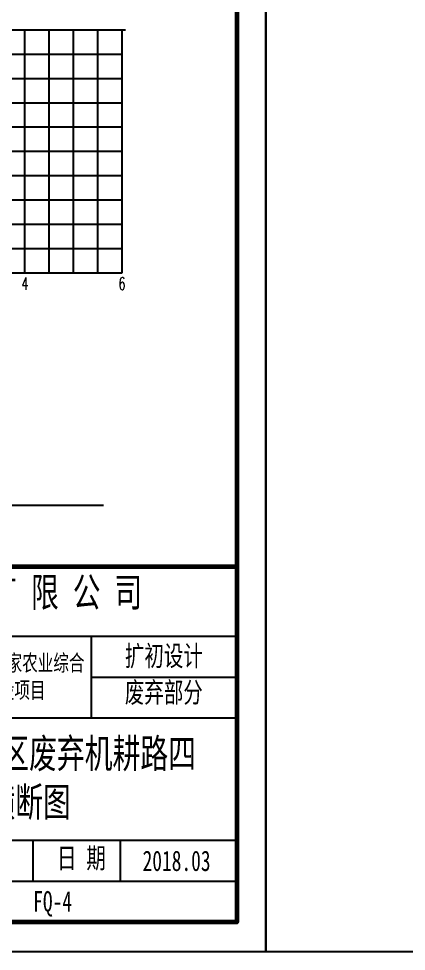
# Model space of a CAD drawing. Extents: x 695776 to 1250176, y 4443437 to 9025597.
# Drawn here: x 1144286 to 1152270, y 4538450 to 4557650 of the extents above; entities that cross this region are included whole.
import ezdxf
from ezdxf.enums import TextEntityAlignment as Align

# ---------------------------------------------------------------- set-up
doc = ezdxf.new("R2010")
doc.units = 0
doc.header["$LTSCALE"] = 0.5
doc.linetypes.add('ACAD_ISO07W100', pattern=[3.5, 0.5, -3])
for name, color, linetype in [('KEDU', 7, 'CONTINUOUS'), ('MIGE', 4, 'ACAD_ISO07W100'), ('MIGE1', 11, 'CONTINUOUS'), ('图框', 7, 'CONTINUOUS'), ('辅助线', 3, 'CONTINUOUS')]:
    doc.layers.add(name, color=color, linetype=linetype)
doc.styles.get("Standard").update_dxf_attribs({"font": 'rs.shx', "bigfont": 'hztxt.shx'})
doc.styles.add('仿宋', font='仿宋_GB2312.ttf', dxfattribs={"width": 0.7})

msp = doc.modelspace()

# ---------------------------------------------------------------- linework, layer by layer
at = {"layer": 'MIGE', "linetype": 'Continuous'}
for p, q in [((1144914.7857, 4552419.8741), (1144914.7857, 4557419.8741)), ((1145914.7857, 4552419.8741), (1145914.7857, 4557419.8741)), ((1134414.7857, 4556919.8741), (1146414.7857, 4556919.8741)), ((1134414.7857, 4555919.8741), (1146414.7857, 4555919.8741)), ((1134414.7857, 4554919.8741), (1146414.7857, 4554919.8741)), ((1134414.7857, 4553919.8741), (1146414.7857, 4553919.8741)), ((1134414.7857, 4552919.8741), (1146414.7857, 4552919.8741))]:
    msp.add_line(p, q, dxfattribs=at)
at = {"layer": 'MIGE1'}
for p, q in [((1134414.7857, 4557419.8741), (1146414.7857, 4557419.8741)), ((1144414.7857, 4552419.8741), (1144414.7857, 4557419.8741)), ((1145414.7857, 4552419.8741), (1145414.7857, 4557419.8741)), ((1146414.7857, 4552419.8741), (1146414.7857, 4557419.8741)), ((1134414.7857, 4556419.8741), (1146414.7857, 4556419.8741)), ((1134414.7857, 4555419.8741), (1146414.7857, 4555419.8741)), ((1134414.7857, 4554419.8741), (1146414.7857, 4554419.8741)), ((1134414.7857, 4553419.8741), (1146414.7857, 4553419.8741)), ((1134414.7857, 4552419.8741), (1146414.7857, 4552419.8741))]:
    msp.add_line(p, q, dxfattribs=at)
at = {"layer": '图框', "color": 7, "lineweight": 60}
msp.add_line((1134376.0415, 4546369.6039), (1148776.0415, 4546369.6039), dxfattribs=at)
at = {"layer": '图框', "color": 7}
for p, q in [((1148776.0415, 4544929.6039), (1134376.0415, 4544929.6039)), ((1145776.0415, 4544929.6039), (1145776.0415, 4543249.6039)), ((1145776.0441, 4544929.6044), (1145776.0441, 4543249.6044)), ((1148776.0415, 4544089.6039), (1145776.0415, 4544089.6039)), ((1148776.0441, 4544089.6044), (1145776.0441, 4544089.6044)), ((1148776.0415, 4543249.6039), (1134376.0415, 4543249.6039)), ((1148776.0415, 4540729.6039), (1134376.0415, 4540729.6039)), ((1148776.0441, 4540729.6044), (1134376.0441, 4540729.6044)), ((1144576.0415, 4540729.6039), (1144576.0415, 4539889.6039)), ((1144576.0441, 4540729.6044), (1144576.0441, 4539889.6044)), ((1146376.0415, 4540729.6039), (1146376.0415, 4539889.6039)), ((1146376.0441, 4540729.6044), (1146376.0441, 4539889.6044)), ((1148776.0415, 4539889.6039), (1134376.0415, 4539889.6039))]:
    msp.add_line(p, q, dxfattribs=at)
at = {"layer": '图框', "linetype": 'Continuous', "lineweight": -2, "flags": 128}
for points in [[(1098976.0415, 4574089.6039), (1098976.0415, 4538449.6039), (1149376.0415, 4538449.6039), (1149376.0415, 4574089.6039), (1098976.0415, 4574089.6039)], [(1149376.0455, 4574089.5988), (1149376.0455, 4538449.5988), (1199776.0455, 4538449.5988), (1199776.0455, 4574089.5988), (1149376.0455, 4574089.5988)]]:
    msp.add_lwpolyline(points, dxfattribs=at)
at = {"layer": '图框', "linetype": 'Continuous', "lineweight": 60, "flags": 128}
msp.add_lwpolyline([(1101976.0415, 4573489.6039), (1148776.0415, 4573489.6039), (1148776.0415, 4539049.6039), (1101976.0415, 4539049.6039), (1101976.0415, 4573489.6039)], dxfattribs=at)
at = {"layer": '辅助线'}
for points in [[(1104030.0694, 4557419.8741), (1146485.411, 4557419.8741)], [(1104030.0694, 4547633.5904), (1146035.391, 4547633.5904)]]:
    msp.add_lwpolyline(points, dxfattribs=at)

# ---------------------------------------------------------------- texts
at = {"layer": 'KEDU', "width": 0.7}
for s, p in [('4', (1144414.7857, 4552069.8741)), ('6', (1146414.7857, 4552069.8741))]:
    msp.add_text(s, height=250, dxfattribs=at).set_placement(p, align=Align.CENTER)
at = {"layer": '图框', "linetype": 'Continuous', "style": '仿宋'}
for s, insert, char_height, width, attachment_point in [('\u3000内 蒙 古 恒 源 水 利 工 程 有 限 公 司', (1135381.4285, 4546143.2943), 600, 12975.456, 1), ('扩初设计', (1147276.0415, 4544509.6039), 420, 3000, 5), ('巴彦淖尔市前旗2018年国家农业综合开发高标准农田建设项目', (1143076.0415, 4544089.6039), 336, 5400, 5), ('废弃部分', (1147276.0415, 4543756.8839), 420, 3000, 5), ('新安镇项目区废弃机耕路四横断图', (1144500.8134, 4541989.6039), 600, 6975.259258, 5), ('日 期', (1145076.7756, 4540580.0878), 420, 1384.032427, 1), ('2018.03', (1146838.239, 4540523.323), 420, 1384.032427, 1), ('FQ-4', (1144585.5779, 4539689.4357), 420, 1384.032427, 1)]:
    msp.add_mtext(s, dxfattribs=dict(at, insert=insert, char_height=char_height, width=width, attachment_point=attachment_point))

doc.saveas('drawing.dxf')
